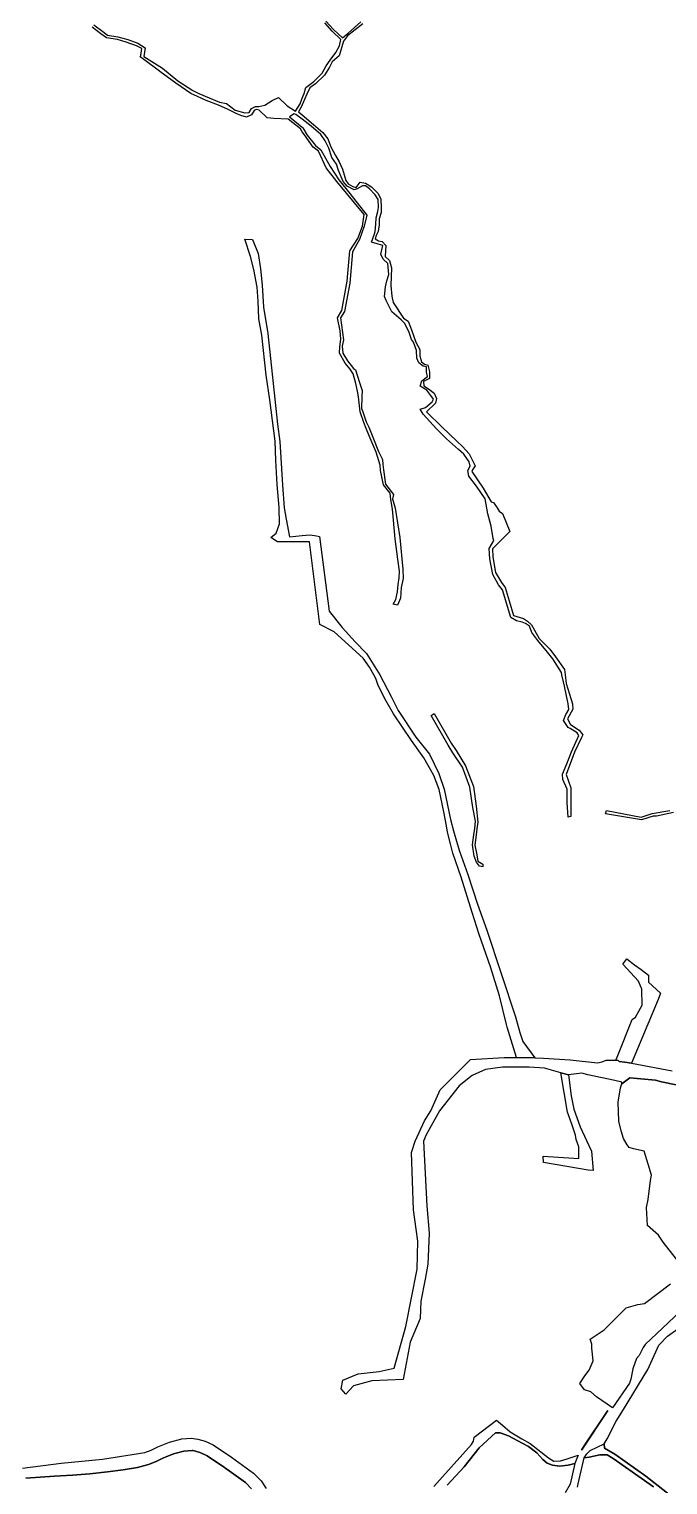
# Model space of a CAD drawing. Extents: x 548434 to 553028, y 1835063 to 1842282.
# Drawn here: x 550845 to 551208, y 1839040 to 1839867 of the extents above; entities that cross this region are included whole.
import ezdxf

# ---------------------------------------------------------------- set-up
doc = ezdxf.new("R2010")
doc.units = 0
doc.layers.add('Level 16', color=7, linetype='Continuous')
doc.layers.add('Level 23', color=7, linetype='Continuous')

msp = doc.modelspace()

# ---------------------------------------------------------------- linework, layer by layer
at = {"layer": 'Level 16'}
for points in [[(550841.04, 1839049.56), (550863.11, 1839052.28), (550886.51, 1839054.61), (550910.5212, 1839058.3033), (550914.23, 1839059.63), (550917.93, 1839061.56), (550924.62, 1839064.19), (550931.54, 1839066.13), (550937, 1839066.48), (550940.73, 1839065.97), (550944.84, 1839064.78), (550949.48, 1839062.64), (550959.83, 1839055.68), (550972.24, 1839046.62), (550976.62, 1839042.25), (550979.4765, 1839037.8653)], [(550971.16, 1839037.81), (550967.68, 1839041.28), (550955.81, 1839049.95), (550946.04, 1839056.52), (550942.39, 1839058.2), (550938.78, 1839059.25), (550937.8625, 1839059.5169), (550937.44, 1839059.49), (550932.72, 1839059.19), (550926.85, 1839057.55), (550920.84, 1839055.18), (550917.04, 1839053.2), (550912.63, 1839051.62), (550906.4, 1839049.84), (550898.34, 1839048.48), (550889.36, 1839047.36), (550879.41, 1839046.36), (550869.45, 1839045.56), (550859.23, 1839045), (550843.05, 1839043.88)]]:
    msp.add_lwpolyline(points, dxfattribs=at)
at = {"layer": 'Level 23'}
for points in [[(551034.45, 1839869.59), (551025.74, 1839862.8), (551023.35, 1839859.75), (551020.89, 1839851.49), (551016.98, 1839848.06), (551015.41, 1839844.97), (551012.67, 1839840.55), (551007.46, 1839835.61), (551004.36, 1839833.36), (551002.58, 1839829.75), (551000, 1839823.76), (550999.91, 1839823.55), (550997.95, 1839819.7), (551000, 1839817.98), (551006.46, 1839812.55), (551008.98, 1839810.19), (551011.68, 1839807.91), (551014.46, 1839804.31), (551016.25, 1839799.74), (551018.89, 1839794.86), (551020.92, 1839791.33), (551022.92, 1839787.14), (551024.83, 1839780.69), (551026.03, 1839778.9), (551028.8, 1839777.33), (551030.68, 1839776.74), (551032.93, 1839779.69), (551035.96, 1839779.22), (551039.42, 1839777.16), (551042.89, 1839773.59), (551044.57, 1839770.2), (551044.9, 1839765.13), (551044.84, 1839762.56), (551043.78, 1839759.02), (551043.74, 1839755.6), (551043.11, 1839751.8), (551042.06, 1839749.4), (551041.5, 1839747.66), (551043.24, 1839746.44), (551045.46, 1839746.01), (551047.5, 1839743.87), (551047.16, 1839737.58), (551049.61, 1839735.33), (551050.74, 1839731.05), (551050.33, 1839721.04), (551050.86, 1839714.96), (551051.7, 1839711.37), (551057.48, 1839702.45), (551060.1, 1839700.75), (551062.04, 1839695.98), (551064.45, 1839688.88), (551066.78, 1839684.79), (551066.7, 1839681.05), (551067.71, 1839677.79), (551069.44, 1839676.49), (551071.35, 1839675.76), (551072.26, 1839672.12), (551072.33, 1839668.3), (551068.95, 1839666.61), (551069.01, 1839664.13), (551071.73, 1839662.47), (551074.85, 1839659.96), (551076.2, 1839656.92), (551075.78, 1839654.34), (551070.63, 1839649.34), (551079.46, 1839640.67), (551087.81, 1839632.65), (551090.99, 1839629.68), (551094.8, 1839625.54), (551098.15, 1839618.64), (551096.74, 1839616.44), (551096.33, 1839615.38), (551102.79, 1839605.99), (551107.31, 1839598.2), (551108.56, 1839597.93), (551110.73, 1839594.89), (551111.81, 1839592.88), (551113.76, 1839591.67), (551117.83, 1839581.45), (551108.02, 1839571.46), (551108.19, 1839567.02), (551109.84, 1839558.15), (551113.2, 1839552.38), (551115.32, 1839549.54), (551117.58, 1839542.09), (551120.07, 1839533.75), (551125.58, 1839532.04), (551127.91, 1839530.48), (551130.26, 1839528.35), (551131.93, 1839525.43), (551134.55, 1839520.6), (551140.58, 1839514.57), (551143.8, 1839510.19), (551148.98, 1839502.99), (551149.34, 1839500), (551149.93, 1839495.05), (551151.75, 1839488.95), (551153.48, 1839483.58), (551153.66, 1839480.48), (551150.73, 1839474.93), (551152.29, 1839471.79), (551157.22, 1839468.55), (551159.34, 1839465.85), (551158.55, 1839464.34), (551154.56, 1839456.03), (551149.92, 1839443.46), (551152.59, 1839435.79), (551152.48, 1839425.84), (551152.6, 1839419.6), (551150.99, 1839419.24), (551150.53, 1839427.52), (551150.51, 1839435.03), (551148.11, 1839440.55), (551147.76, 1839443.49), (551150.33, 1839449.47), (551152.92, 1839456.17), (551157.13, 1839465.54), (551156.08, 1839467.13), (551152.25, 1839469.59), (551151.1, 1839470.02), (551148.44, 1839474), (551149.79, 1839477.48), (551150.08, 1839478.06), (551151.34, 1839480.34), (551151.06, 1839483.47), (551148.95, 1839493.62), (551147.49, 1839500), (551147.2, 1839501.25), (551142.28, 1839509.08), (551139.27, 1839512.86), (551133.77, 1839519.57), (551130.49, 1839524), (551129.16, 1839527.6), (551126.77, 1839529.16), (551124.84, 1839529.86), (551121.65, 1839530.7), (551118.43, 1839532.54), (551113.68, 1839548.32), (551111.56, 1839551.17), (551108.2, 1839556.94), (551106.55, 1839565.81), (551106.14, 1839571.64), (551108.82, 1839576.24), (551108.49, 1839577.42), (551107.29, 1839584.32), (551105.41, 1839591.38), (551103.82, 1839599.85), (551099.06, 1839607.14), (551094.6, 1839612.88), (551094.11, 1839616.07), (551095.44, 1839618.54), (551094.9, 1839620.97), (551091.82, 1839625.31), (551088.81, 1839627.88), (551082.03, 1839634.08), (551076.32, 1839639.62), (551068.73, 1839648.03), (551067.05, 1839650.86), (551069.94, 1839651.88), (551073.84, 1839655.04), (551074.53, 1839656.54), (551073.13, 1839658.55), (551070.79, 1839661.56), (551066.95, 1839663.86), (551067.88, 1839666.98), (551071.16, 1839669.36), (551070.66, 1839671.99), (551070.49, 1839674.96), (551068.72, 1839675.18), (551066.18, 1839677.18), (551065.14, 1839679.72), (551064.92, 1839684.11), (551063.13, 1839688.98), (551062.01, 1839690.32), (551060.46, 1839694.96), (551059.1, 1839697.77), (551058.23, 1839699.54), (551056.1, 1839701.52), (551050.83, 1839706.1), (551047.6, 1839712.63), (551046.71, 1839714.85), (551047.32, 1839720.33), (551048.03, 1839723.73), (551049.11, 1839727.29), (551048.52, 1839733.54), (551045.94, 1839736.08), (551044.57, 1839738.84), (551045.69, 1839743.85), (551039.32, 1839745.62), (551040.99, 1839750.32), (551041.35, 1839751.65), (551041.83, 1839755.95), (551041.97, 1839759.49), (551042.86, 1839763.02), (551043.23, 1839765.38), (551043.16, 1839769.83), (551041.35, 1839772.54), (551038.19, 1839775.99), (551035.85, 1839777.73), (551034.15, 1839777.69), (551031.25, 1839775.89), (551029.58, 1839775.48), (551025.58, 1839777.39), (551023.31, 1839780.22), (551020.57, 1839786.32), (551019.4, 1839789.95), (551016.83, 1839793.67), (551015.08, 1839799.08), (551013.07, 1839803.26), (551010.55, 1839806.73), (551005.08, 1839811.52), (550999.9992, 1839815.44), (550996.37, 1839818.24), (550995.39, 1839818.54), (550992.85, 1839816.93), (551000, 1839810.93), (551000.34, 1839810.65), (551002.85, 1839806.44), (551007.55, 1839800.57), (551010.52, 1839798.08), (551015.8, 1839788.7), (551020.87, 1839781.03), (551027.04, 1839773.24), (551036.73, 1839761.01), (551035.18, 1839754.71), (551032.61, 1839747.18), (551028.52, 1839740.26), (551027.1, 1839722.38), (551024.05, 1839706.38), (551021.8, 1839702.7), (551023.47, 1839690.19), (551022.7, 1839686.62), (551023.06, 1839682.72), (551025.78, 1839678.3), (551029.17, 1839673.97), (551030.19, 1839673.12), (551032.45, 1839665.91), (551034.02, 1839661.52), (551033.84, 1839657.81), (551033.73, 1839651.22), (551034.18, 1839649.87), (551036.24, 1839643.74), (551037.8, 1839640.6), (551040.14, 1839635.04), (551043.35, 1839626.72), (551045.62, 1839622.32), (551045.68, 1839619.37), (551046.13, 1839616.42), (551047.24, 1839608.31), (551051.82, 1839602.34), (551051.32, 1839599.93), (551052.79, 1839594.71), (551055.37, 1839577.95), (551056.48, 1839565.84), (551057.05, 1839560.06), (551057.32, 1839554.76), (551056.26, 1839549.65), (551055.78, 1839543.44), (551054.05, 1839539.48), (551051.69, 1839540.2), (551053.25, 1839542.8), (551054.19, 1839547.19), (551054.47, 1839551.36), (551055.04, 1839555.03), (551055.3, 1839558.82), (551054.33, 1839565.58), (551052.85, 1839577.31), (551051.21, 1839594), (551050.36, 1839599.54), (551050.02, 1839603.18), (551046.23, 1839607.84), (551044.42, 1839616.06), (551044.34, 1839619.13), (551042.07, 1839626.49), (551038.5, 1839634.46), (551036.35, 1839639.89), (551034.96, 1839643.2), (551032.92, 1839649.42), (551032.01, 1839657.93), (551031.39, 1839661.15), (551030.41, 1839665.47), (551028.87, 1839670.83), (551027.13, 1839673.48), (551024.34, 1839676.92), (551021.11, 1839682.58), (551021.38, 1839686.25), (551021.89, 1839690.51), (551021.53, 1839695.38), (551019.99, 1839702.68), (551022.48, 1839706.92), (551025.53, 1839723.52), (551027.01, 1839740.68), (551031.6, 1839747.83), (551034.26, 1839754.81), (551035.16, 1839761.4), (551019.63, 1839780.2), (551013.68, 1839787.98), (551009.19, 1839797.34), (551006.24, 1839799.72), (551001.28, 1839806.54), (551000, 1839808.39), (550998.92, 1839809.96), (550992.05, 1839815.56), (550983.9, 1839815.83), (550980, 1839816.33), (550975.45, 1839820.72), (550973.9, 1839821.03), (550972.6, 1839820.37), (550971.21, 1839817.94), (550968.38, 1839816.62), (550965.03, 1839817.67), (550962.53, 1839818.67), (550958.01, 1839821.01), (550952.35, 1839823.5), (550945.51, 1839826.21), (550940.55, 1839828.39), (550936.78, 1839830.1), (550928.14, 1839835.88), (550919.15, 1839842.58), (550918.9015, 1839842.7666), (550910.11, 1839849.32), (550907.8709, 1839850.989), (550908.27, 1839851.74), (550908.89, 1839855.58), (550905.86, 1839857.24), (550900.04, 1839859.32), (550895.09, 1839860.69), (550888.81, 1839861.7), (550885.53, 1839863.99), (550880.58, 1839867.76)], [(550881.54, 1839869.14), (550886.64, 1839865.4), (550889.44, 1839863.2), (550895.24, 1839862.28), (550900.89, 1839860.73), (550906.53, 1839858.72), (550910.86, 1839856.03), (550909.93, 1839851.11), (550920.68, 1839844.44), (550929.37, 1839837.28), (550937.76, 1839831.86), (550941.24, 1839830.08), (550953.09, 1839825.27), (550957.03, 1839824.44), (550961.96, 1839820.72), (550967.42, 1839819.12), (550969.77, 1839819.28), (550971.25, 1839821.56), (550973.53, 1839822.65), (550975.39, 1839822.68), (550978.82, 1839823.54), (550982.93, 1839826.19), (550986.57, 1839827.77), (550991.47, 1839823.04), (550996.23, 1839820.06), (550998.75, 1839824.29), (551000, 1839827.47), (551001.03, 1839830.09), (551001.96, 1839833.56), (551006.56, 1839836.93), (551011.25, 1839841.72), (551013.64, 1839845.74), (551015.92, 1839849.1), (551018.99, 1839853.31), (551021.07, 1839857.24), (551021.94, 1839860.7), (551016.96, 1839865.48), (551012.76, 1839870.2)], [(551013.36, 1839871.13), (551017.82, 1839866.42), (551022.79, 1839861.76), (551026.09, 1839864.42), (551033.29, 1839870.72)], [(551210.86, 1839421.72), (551201.31, 1839419.74), (551199.27, 1839419.64), (551192.69, 1839417.69), (551172.27, 1839421.12), (551172.9, 1839422.96), (551192.52, 1839419.21), (551198.69, 1839421.2), (551208.82, 1839423)], [(551219.72, 1839265.6), (551204.07, 1839268.95), (551200.64, 1839269.72), (551186.15, 1839271.05), (551181.61, 1839267.74), (551181.49, 1839268.62), (551177.62, 1839269.62), (551162.14, 1839272.76), (551158.9, 1839273.71), (551151.32, 1839272.87), (551146.86, 1839273.93), (551137.69, 1839276.54), (551128.98, 1839277.28), (551113.7, 1839277.24), (551104.16, 1839275.93), (551096.46, 1839272.51), (551089.22, 1839266.69), (551077.88, 1839252.34), (551070.46, 1839238.81), (551068.94, 1839235.26), (551070.82, 1839198.53), (551072.05, 1839182.87), (551071.26, 1839165.34), (551069.82, 1839156.82), (551067.4, 1839144.3), (551066.96, 1839134.46), (551061.29, 1839120.95), (551057.34, 1839099.84), (551039.56, 1839099.05), (551029.2, 1839096.28), (551024.678, 1839091.4392), (551022.133, 1839094.5041), (551023.07, 1839099.52), (551031.72, 1839103.1), (551043.63, 1839104.3), (551052.25, 1839106.3), (551058.86, 1839129.94), (551065.2, 1839162.45), (551065.64, 1839178.43), (551063.2, 1839196.15), (551062, 1839228.69), (551064.21, 1839235.08), (551066.46, 1839240.06), (551069.4, 1839246.81), (551073.05, 1839252.48), (551078.25, 1839264.4), (551095.62, 1839281.58), (551114.67, 1839282.76), (551121.7588, 1839282.72), (551121.76, 1839282.72), (551132.1661, 1839282.4692), (551137.11, 1839282.35), (551152.25, 1839281.38), (551167.8, 1839279.59), (551170.34, 1839280.21), (551172.69, 1839281.14), (551173.93, 1839281.26), (551178.1, 1839281.15), (551178.1148, 1839281.1475), (551179.52, 1839280.91), (551180.04, 1839280.41), (551183.3, 1839280.05), (551187.09, 1839279.48), (551210.05, 1839275.05)], [(551212.52, 1839168.2), (551204.93, 1839177.8), (551202.28, 1839181.75), (551196.1, 1839187.33), (551195.53, 1839197.54), (551196.41, 1839202.1), (551197.8, 1839212.82), (551198.35, 1839215.88), (551196.41, 1839222.06), (551194.24, 1839229.41), (551188.09, 1839230.88), (551185.73, 1839231.66), (551184.57, 1839233.16), (551182.53, 1839236.68), (551181.17, 1839241.09), (551179.78, 1839246.59), (551179.42, 1839257.25), (551180.79, 1839265.46), (551181.61, 1839267.74), (551186.15, 1839271.05), (551200.64, 1839269.72), (551204.07, 1839268.95), (551219.72, 1839265.6)], [(551214.6, 1839138.48), (551194.81, 1839119.63), (551193.73, 1839117.96), (551191.39, 1839113.4), (551189.84, 1839111.76), (551187.81, 1839105.86), (551186.66, 1839099.94), (551185.81, 1839097.66), (551176.27, 1839083.71), (551167.16, 1839090.06), (551163.92, 1839092.8), (551160.31, 1839094.06), (551157.76, 1839097.53), (551160.52, 1839101.97), (551163.05, 1839105.2), (551165.16, 1839110.35), (551164.71, 1839115.9), (551164.44, 1839117.68), (551164.57, 1839119.81), (551163.6, 1839122.66), (551171.44, 1839127.98), (551177.07, 1839133.59), (551183.96, 1839140.52), (551190.59, 1839142.33), (551194.41, 1839142.99), (551209.26, 1839154.16)], [(551207.45, 1839035.34), (551195.17, 1839045.03), (551177.46, 1839057.44), (551171.62, 1839060.77), (551171.5, 1839063.32), (551173.28, 1839066.17), (551178.22, 1839076.22), (551182.46, 1839082.73), (551196.26, 1839105.5), (551202.62, 1839119.42), (551207.53, 1839124.43), (551213.39, 1839128.64)], [(551074.77, 1839039.12), (551096.23, 1839062.84), (551097.27, 1839064.89), (551097.71, 1839067.1), (551110.3, 1839076.82), (551113.79, 1839073.92), (551118.17, 1839070.13), (551124.68, 1839066.2), (551129.5, 1839063.4), (551139.81, 1839055.33), (551142.95, 1839053.52), (551146.74, 1839053.69), (551150.44, 1839054.71), (551156.68, 1839056.94), (551154.89, 1839052.13), (551151.01, 1839051.16), (551146.13, 1839050.59), (551142.22, 1839051.22), (551139.17, 1839052.39), (551136.72, 1839054.37), (551133.27, 1839058.18), (551128.49, 1839061.88), (551124.92, 1839063.6), (551117.16, 1839067.79), (551112.5, 1839069.64), (551109.72, 1839069.51), (551100.42, 1839060.96), (551091.92, 1839050.21), (551082.41, 1839039.88)], [(550841.04, 1839049.56), (550863.11, 1839052.28), (550886.51, 1839054.61), (550910.5212, 1839058.3033), (550914.23, 1839059.63), (550917.93, 1839061.56), (550924.62, 1839064.19), (550931.54, 1839066.13), (550937, 1839066.48), (550940.73, 1839065.97), (550944.84, 1839064.78), (550949.48, 1839062.64), (550959.83, 1839055.68), (550972.24, 1839046.62), (550976.62, 1839042.25), (550979.4765, 1839037.8653)], [(551082.41, 1839039.88), (551091.92, 1839050.21), (551100.42, 1839060.96), (551109.72, 1839069.51), (551112.5, 1839069.64), (551117.16, 1839067.79), (551124.92, 1839063.6), (551128.49, 1839061.88), (551133.27, 1839058.18), (551136.72, 1839054.37), (551139.17, 1839052.39), (551142.22, 1839051.22), (551146.13, 1839050.59), (551151.01, 1839051.16), (551154.89, 1839052.13), (551152.25, 1839040.44), (551149.34, 1839035.43)], [(551199.54, 1839038.95), (551176.67, 1839055.03), (551173.15, 1839057.02), (551168.95, 1839057.04), (551162.97, 1839055.69), (551160.16, 1839055.35), (551161.62, 1839057.7), (551163.55, 1839059.44), (551171.5, 1839063.32), (551171.62, 1839060.77), (551177.46, 1839057.44), (551195.17, 1839045.03), (551207.45, 1839035.34)], [(550971.16, 1839037.81), (550967.68, 1839041.28), (550955.81, 1839049.95), (550946.04, 1839056.52), (550942.39, 1839058.2), (550938.78, 1839059.25), (550937.8625, 1839059.5169), (550937.44, 1839059.49), (550932.72, 1839059.19), (550926.85, 1839057.55), (550920.84, 1839055.18), (550917.04, 1839053.2), (550912.63, 1839051.62), (550906.4, 1839049.84), (550898.34, 1839048.48), (550889.36, 1839047.36), (550879.41, 1839046.36), (550869.45, 1839045.56), (550859.23, 1839045), (550843.05, 1839043.88)], [(550843.05, 1839043.88), (550859.23, 1839045), (550869.45, 1839045.56), (550879.41, 1839046.36), (550889.36, 1839047.36), (550898.34, 1839048.48), (550906.4, 1839049.84), (550912.63, 1839051.62), (550917.04, 1839053.2), (550920.84, 1839055.18), (550926.85, 1839057.55), (550932.72, 1839059.19), (550937.44, 1839059.49), (550937.8625, 1839059.5169), (550938.78, 1839059.25), (550942.39, 1839058.2), (550946.04, 1839056.52), (550955.81, 1839049.95), (550967.68, 1839041.28), (550971.16, 1839037.81)], [(551156.38, 1839038.6), (551156.78, 1839040.52), (551160.16, 1839055.35), (551162.97, 1839055.69), (551168.95, 1839057.04), (551173.15, 1839057.02), (551176.67, 1839055.03), (551199.54, 1839038.95)]]:
    msp.add_lwpolyline(points, dxfattribs=at)
for points in [[(551121.76, 1839282.72), (551116.37, 1839299.96), (551115.93, 1839301.34), (551112.08, 1839317.66), (551106.92, 1839334.18), (551100.52, 1839352.51), (551096.57, 1839365.07), (551090.34, 1839385.08), (551085.47, 1839398.64), (551084.22, 1839403.99), (551082.47, 1839410.66), (551081.9, 1839414.19), (551080.47, 1839422.18), (551077.74, 1839434.87), (551074.76, 1839442.74), (551069.06, 1839452.83), (551062.07, 1839462.76), (551051.77, 1839477.8), (551046.68, 1839486.83), (551042.99, 1839494.5), (551041.86, 1839497.89), (551040.63, 1839500), (551038.12, 1839504.31), (551034.6903, 1839509.3826), (551018.13, 1839524.38), (551009.97, 1839528.56), (551004.0782, 1839575.5673), (551000, 1839575.56), (550986.01, 1839575.54), (550982.16, 1839577.93), (550985.25, 1839580.47), (550987.07, 1839585.71), (550986.81, 1839594.97), (550985.77, 1839607.98), (550984.95, 1839621.65), (550984.62, 1839632.67), (550981.52, 1839656.17), (550979.52, 1839670.11), (550977.09, 1839692.87), (550975.25, 1839702.22), (550974.97, 1839712.09), (550974.32, 1839720.12), (550972.59, 1839730.11), (550970.59, 1839737.45), (550967.4, 1839747.32), (550971.81, 1839747.18), (550975.05, 1839739.21), (550976.28, 1839730.47), (550977.29, 1839721.18), (550977.98, 1839708.69), (550980.41, 1839693.74), (550985.89, 1839642.32), (550987.22, 1839632.48), (550988.69, 1839607.74), (550989.77, 1839594.9), (550990.91, 1839588.36), (550992.69, 1839578.3), (551000, 1839579.07), (551004.5, 1839579.54), (551008.0947, 1839578.8348), (551009.75, 1839578.51), (551015.2388, 1839536.2196), (551022.75, 1839526.91), (551030.06, 1839518.77), (551036.43, 1839512.16), (551044.08, 1839500), (551050.49, 1839487.7), (551054.46, 1839479.79), (551064.6, 1839464.67), (551072.24, 1839454.86), (551077.51, 1839443.93), (551080.52, 1839434.97), (551084.18, 1839417.82), (551085.99, 1839411.38), (551088.04, 1839404.16), (551089.4, 1839399.84), (551094.04, 1839386.52), (551099.61, 1839369.84), (551104.83, 1839355.04), (551121.19, 1839305.78), (551123.52, 1839296.85), (551125.29, 1839291.76), (551132.1661, 1839282.4692)], [(551102.52, 1839392.4), (551102.49, 1839391.04), (551100.69, 1839391.37), (551098.94, 1839393.58), (551097.73, 1839396.97), (551096.77, 1839403.4), (551097.52, 1839409.12), (551098.07, 1839412.77), (551098.36, 1839416.93), (551096.83, 1839424.68), (551095.25, 1839436.27), (551091.05, 1839447.59), (551085.6, 1839455.74), (551082.88, 1839460), (551073.15, 1839476.88), (551074.96, 1839477.94), (551084.58, 1839461.11), (551087.39, 1839456.95), (551092.69, 1839448.25), (551097.19, 1839436.61), (551098.86, 1839425.38), (551099.79, 1839416.32), (551099.19, 1839412.59), (551098.78, 1839409.07), (551098.05, 1839403.23), (551099.17, 1839397.79), (551099.71, 1839394.15)], [(551178.1148, 1839281.1475), (551178.84, 1839282.94), (551187.49, 1839304.32), (551189.2, 1839305.53), (551193.04, 1839312.33), (551192.8, 1839321.51), (551190.92, 1839325.97), (551182.02, 1839335.66), (551184.37, 1839338.68), (551188.76, 1839335.33), (551192.46, 1839332.64), (551196.73, 1839329.53), (551196.65, 1839325.49), (551203.48, 1839319.17), (551202.2, 1839315.65), (551187.09, 1839279.48), (551183.3, 1839280.05), (551180.04, 1839280.41), (551179.52, 1839280.91)], [(551151.32, 1839272.87), (551152.83, 1839260.97), (551154.28, 1839253.36), (551157.8, 1839243.27), (551161.43, 1839235.56), (551164.22, 1839229.51), (551165.16, 1839218.45), (551162.41, 1839218.65), (551137.02, 1839223.11), (551136.92, 1839226.61), (551154.28, 1839225.6), (551157.09, 1839225.35), (551157.18, 1839230.53), (551157.09, 1839232.01), (551155.5, 1839236.06), (551155.22, 1839238.6), (551153.13, 1839244.77), (551150.58, 1839251.67), (551146.86, 1839273.93)], [(551171.44, 1839127.98), (551183.96, 1839140.52), (551177.07, 1839133.59)], [(551173.5, 1839082.29), (551158.6, 1839059.7), (551160.15, 1839062.08)]]:
    msp.add_lwpolyline(points, close=True, dxfattribs=at)

doc.saveas('drawing.dxf')
